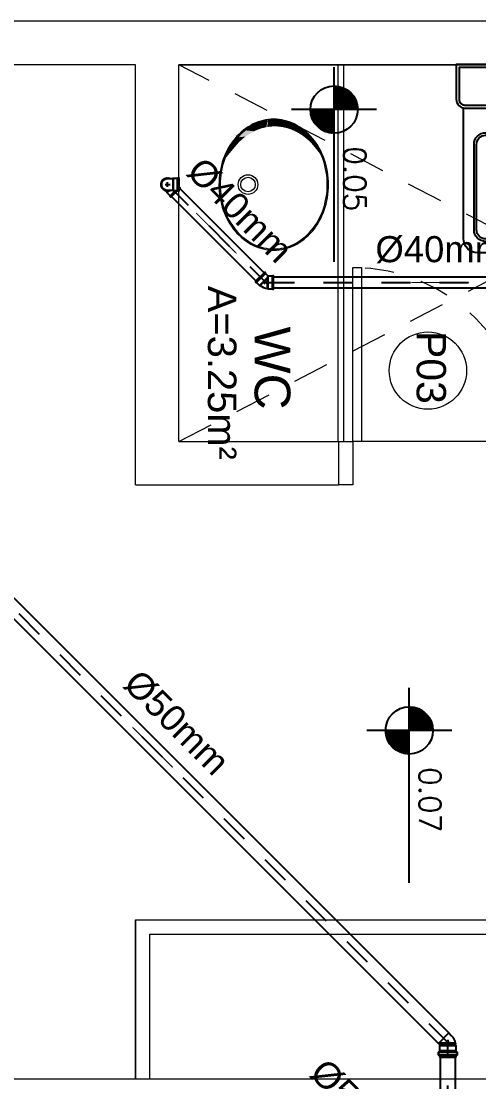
# Model space of a CAD drawing. Header units: millimetres. Extents: x 1345 to 2117, y 1214 to 1365.
# Drawn here: x 1636.42 to 1637.998, y 1255.7 to 1259.359 of the extents above; entities that cross this region are included whole.
import ezdxf
from ezdxf.enums import TextEntityAlignment as Align

# ---------------------------------------------------------------- set-up
doc = ezdxf.new("R2010")
doc.units = ezdxf.units.MM
doc.header["$LTSCALE"] = 0.5
for name, pattern in [('HIDDEN', [0.375, 0.25, -0.125]), ('HIDDEN2', [0.1875, 0.125, -0.0625]), ('LINHA_SIMETRIA', [0.25, 0.15, -0.1]), ('TUBO_ESGOTO', [200, 100, 100])]:
    doc.linetypes.add(name, pattern=pattern)
for name, color, linetype in [('08', 8, 'Continuous'), ('50_EGSN_Indicar_Fluxo', 1, 'Continuous'), ('50_EGSN_Indicar_texto', 2, 'Continuous'), ('AUXILIAR_VIPTEC', 1, 'Continuous'), ('Cnx_Esgoto_Det', 3, 'Continuous'), ('COTAS', 7, 'Continuous'), ('LINHA_SIMETRIA', 1, 'LINHA_SIMETRIA'), ('MOBIL-I', 251, 'Continuous'), ('PISO', 8, 'Continuous'), ('PORTAS', 3, 'Continuous'), ('proj', 8, 'HIDDEN'), ('PROJEÇÃO', 8, 'HIDDEN2'), ('TEXTO2', 3, 'Continuous'), ('Tubo_Esgoto_Det', 6, 'TUBO_ESGOTO'), ('TXT_0', 7, 'Continuous')]:
    doc.layers.add(name, color=color, linetype=linetype)
doc.styles.add('ADITIVOCAD', font='ROMANS.shx')
doc.styles.add('Indicar', font='arial.ttf')
doc.styles.add('SANSSERIF', font='sas_____.pfb', dxfattribs={"height": 1})
doc.styles.get("Standard").update_dxf_attribs({"font": 'arial.ttf'})

# ---------------------------------------------------------------- blocks, each defined once
blk = doc.blocks.new('Adc_nivelpl')
h = blk.add_hatch()
h.set_pattern_fill('_U', color=256, scale=0.005, angle=45, style=0, double=1)
h.set_pattern_definition([(45, (-5.8772514, -3.5161936), (-0.003535534, 0.003535534), []), (135, (-5.8772514, -3.5161936), (-0.003535534, -0.003535534), [])])
h.paths.add_polyline_path([(0.1954, -0.0865, 0.414214), (0.0865, -0.1954), (0.1954, -0.1954)])
h.paths.add_polyline_path([(0.1954, -0.1954), (0.1954, -0.3043, 0.414214), (0.3043, -0.1954)])
for p, q in [((0.1954, 0), (0.1954, -0.3908)), ((0.8958, -0.1954), (0, -0.1954))]:
    blk.add_line(p, q)
blk.add_circle((0.1954, -0.1954), 0.1089)
at = {"flags": 8}
blk.add_attdef('NIVEL', (0.3642, -0.1501), '', height=0.1, dxfattribs=at)
blk = doc.blocks.new('ADC_VASO_02')
blk.add_lwpolyline([(-0.175, 0.15), (-0.175, 0.6, -0.414214), (-0.125, 0.65), (0.125, 0.65, -0.414214), (0.175, 0.6), (0.175, 0.1496)], format="xyb")
for points in [[(0.1388, 0.2754, -0.414214), (0.0988, 0.2354), (-0.0948, 0.2354, -0.414214), (-0.1348, 0.2754), (-0.1348, 0.5704, -0.414214), (-0.0948, 0.6104), (0.0988, 0.6104, -0.414214), (0.1388, 0.5704)], [(0.1303, 0.2754, -0.414214), (0.0988, 0.2439), (-0.0948, 0.2439, -0.414214), (-0.1263, 0.2754), (-0.1263, 0.5704, -0.414214), (-0.0948, 0.6019), (0.0988, 0.6019, -0.414214), (0.1303, 0.5704)], [(-0.17, 0.15, 0.414214), (-0.2, 0.12), (-0.2, 0), (0.2, 0), (0.2, 0.12, 0.414214), (0.17, 0.15)], [(-0.17, 0.14, 0.414214), (-0.19, 0.12), (-0.19, 0.01), (0.19, 0.01), (0.19, 0.12, 0.414214), (0.17, 0.14)]]:
    blk.add_lwpolyline(points, format="xyb", close=True)
blk.add_lwpolyline([(0.0363, 0.2439), (0.0363, 0.3375), (-0.0344, 0.3375), (-0.0344, 0.2439)])
blk.add_arc((0.0009, 0.3215), 0.0388, 24.3951, 155.6049)
blk = doc.blocks.new("EGSN'110055- 01")
at = {"linetype": 'ByBlock'}
blk.add_lwpolyline([(0.9, 2.53), (1.08, 2.72), (2.76, 2.72), (2.78, 2.74), (3.28, 2.74, 0.380637), (3.35, 2.8), (3.39, 3.19, -0.380637), (3.46, 3.25), (4.3, 3.25, -0.309439), (4.37, 3.21), (4.53, 2.78, 0.309439), (4.6, 2.74), (5.06, 2.74), (5.06, -2.74), (4.6, -2.74, 0.309439), (4.53, -2.78), (4.37, -3.21, -0.309439), (4.3, -3.25), (3.46, -3.25, -0.380637), (3.39, -3.19), (3.35, -2.8, 0.380637), (3.28, -2.74), (2.78, -2.74), (2.76, -2.72), (1.09, -2.72), (1.05, -2.68, 0.414214), (0.91, -2.68), (0.34, -3.25), (-3.25, 0.34), (-2.37, 1.22, -0.162652), (0.33, 2.53)], format="xyb", dxfattribs=at)
blk.add_lwpolyline([(0.33, 2.53), (0.34, 2.69), (0.63, 2.69), (0.65, 2.53), (0.91, 2.53)], dxfattribs=at)
at = {"layer": 'AUXILIAR_VIPTEC', "color": 0, "linetype": 'ByBlock'}
for p, q in [((0.33, 2.53), (0.33, -3.24)), ((0.34, 2.69), (0.34, -3.25)), ((0.63, 2.69), (0.63, -2.95)), ((0.65, 2.53), (0.65, -2.94)), ((0.9, -2.69), (0.9, 2.53)), ((1.08, -2.71), (1.08, 2.72)), ((2.76, -2.72), (2.76, 2.72)), ((2.78, -2.74), (2.78, 2.74)), ((3.34, 2.77), (3.34, -2.77)), ((3.4, 3.21), (3.4, -3.21)), ((4.35, 3.23), (4.35, -3.23)), ((4.55, 2.75), (4.55, -2.75))]:
    blk.add_line(p, q, dxfattribs=at)
at = {"layer": 'LINHA_SIMETRIA', "ltscale": 0.05}
for p, q in [((-0.82, 0), (0.82, 0)), ((0, -0.82), (0, 0.82))]:
    blk.add_line(p, q, dxfattribs=at)
blk = doc.blocks.new('*U198', base_point=(1535.052, 1041.2128))
blk.add_wipeout([(1535.0401, 1041.2322), (1535.0364, 1041.2294), (1535.0333, 1041.2259), (1535.0311, 1041.2219), (1535.0296, 1041.2174), (1535.0292, 1041.2128), (1535.0296, 1041.2082), (1535.031, 1041.2037), (1535.0333, 1041.1997), (1535.0364, 1041.1961), (1535.0401, 1041.1933), (1535.0443, 1041.1913), (1535.0488, 1041.1902), (1535.0534, 1041.19), (1535.058, 1041.1908), (1535.0624, 1041.1925), (1535.0663, 1041.195), (1535.0696, 1041.1983), (1535.0722, 1041.2022), (1535.0735, 1041.2052), (1535.0738, 1041.2055), (1535.0741, 1041.2058), (1535.0744, 1041.2061), (1535.0747, 1041.2064), (1535.075, 1041.2066), (1535.0753, 1041.2069), (1535.0755, 1041.2072), (1535.0758, 1041.2075), (1535.0761, 1041.2078), (1535.0764, 1041.2081), (1535.0767, 1041.2084), (1535.077, 1041.2087), (1535.0773, 1041.2089), (1535.0775, 1041.2092), (1535.0778, 1041.2095), (1535.0781, 1041.2098), (1535.0784, 1041.2101), (1535.0787, 1041.2104), (1535.079, 1041.2107), (1535.0791, 1041.2108), (1535.0792, 1041.2108), (1535.0793, 1041.2108), (1535.0794, 1041.2108), (1535.0795, 1041.2108), (1535.0796, 1041.2108), (1535.0797, 1041.2108), (1535.0798, 1041.2108), (1535.0798, 1041.2108), (1535.0799, 1041.2108), (1535.08, 1041.2108), (1535.0801, 1041.2108), (1535.0802, 1041.2108), (1535.0803, 1041.2108), (1535.0804, 1041.2108), (1535.0805, 1041.2108), (1535.0805, 1041.2108), (1535.0806, 1041.2108), (1535.0807, 1041.2108), (1535.0808, 1041.2108), (1535.0813, 1041.2113), (1535.0818, 1041.2118), (1535.0824, 1041.2124), (1535.0829, 1041.2129), (1535.0835, 1041.2134), (1535.084, 1041.214), (1535.0845, 1041.2145), (1535.0851, 1041.215), (1535.0856, 1041.2156), (1535.0862, 1041.2161), (1535.0867, 1041.2167), (1535.0872, 1041.2172), (1535.0878, 1041.2177), (1535.0883, 1041.2183), (1535.0888, 1041.2188), (1535.0894, 1041.2194), (1535.0899, 1041.2199), (1535.0905, 1041.2204), (1535.091, 1041.221), (1535.0914, 1041.2214), (1535.0915, 1041.2214), (1535.0916, 1041.2214), (1535.0916, 1041.2214), (1535.0917, 1041.2214), (1535.0918, 1041.2214), (1535.0919, 1041.2214), (1535.0919, 1041.2214), (1535.092, 1041.2214), (1535.0921, 1041.2214), (1535.0921, 1041.2214), (1535.0922, 1041.2214), (1535.0923, 1041.2214), (1535.0924, 1041.2214), (1535.0924, 1041.2214), (1535.0925, 1041.2214), (1535.0926, 1041.2214), (1535.0927, 1041.2214), (1535.0927, 1041.2214), (1535.0928, 1041.2214), (1535.0929, 1041.2215), (1535.093, 1041.2216), (1535.0932, 1041.2217), (1535.0933, 1041.2219), (1535.0935, 1041.222), (1535.0936, 1041.2222), (1535.0938, 1041.2223), (1535.0939, 1041.2225), (1535.0941, 1041.2226), (1535.0942, 1041.2228), (1535.0943, 1041.2229), (1535.0945, 1041.223), (1535.0946, 1041.2232), (1535.0948, 1041.2233), (1535.0949, 1041.2235), (1535.0951, 1041.2236), (1535.0952, 1041.2238), (1535.0953, 1041.2239), (1535.0955, 1041.224), (1535.0956, 1041.2242), (1535.095, 1041.2249), (1535.0941, 1041.2257), (1535.0933, 1041.2265), (1535.0925, 1041.2274), (1535.0917, 1041.2282), (1535.0909, 1041.229), (1535.0901, 1041.2298), (1535.0892, 1041.2306), (1535.0884, 1041.2315), (1535.0876, 1041.2323), (1535.0868, 1041.2331), (1535.086, 1041.2339), (1535.0851, 1041.2347), (1535.0843, 1041.2355), (1535.0835, 1041.2364), (1535.0827, 1041.2372), (1535.0819, 1041.238), (1535.081, 1041.2388), (1535.0802, 1041.2396), (1535.0794, 1041.2405), (1535.0786, 1041.2413), (1535.0778, 1041.2421), (1535.077, 1041.2429), (1535.0761, 1041.2437), (1535.0753, 1041.2446), (1535.0745, 1041.2454), (1535.0737, 1041.2462), (1535.0729, 1041.247), (1535.072, 1041.2478), (1535.0712, 1041.2486), (1535.0704, 1041.2495), (1535.0696, 1041.2503), (1535.0688, 1041.2511), (1535.0679, 1041.2519), (1535.0671, 1041.2527), (1535.0663, 1041.2536), (1535.0655, 1041.2544), (1535.0647, 1041.2552), (1535.0639, 1041.256), (1535.0633, 1041.2564), (1535.0632, 1041.2562), (1535.0631, 1041.2561), (1535.0629, 1041.256), (1535.0628, 1041.2558), (1535.0626, 1041.2557), (1535.0625, 1041.2555), (1535.0623, 1041.2554), (1535.0622, 1041.2552), (1535.0621, 1041.2551), (1535.0619, 1041.255), (1535.0618, 1041.2548), (1535.0616, 1041.2547), (1535.0615, 1041.2545), (1535.0613, 1041.2544), (1535.0612, 1041.2542), (1535.061, 1041.2541), (1535.0609, 1041.2539), (1535.0608, 1041.2538), (1535.0606, 1041.2537), (1535.0606, 1041.2536), (1535.0606, 1041.2535), (1535.0606, 1041.2534), (1535.0606, 1041.2534), (1535.0606, 1041.2533), (1535.0606, 1041.2532), (1535.0606, 1041.2531), (1535.0606, 1041.2531), (1535.0606, 1041.253), (1535.0606, 1041.2529), (1535.0606, 1041.2529), (1535.0606, 1041.2528), (1535.0606, 1041.2527), (1535.0606, 1041.2526), (1535.0606, 1041.2526), (1535.0606, 1041.2525), (1535.0606, 1041.2524), (1535.0606, 1041.2524), (1535.0606, 1041.2523), (1535.0605, 1041.2522), (1535.06, 1041.2516), (1535.0595, 1041.2511), (1535.0589, 1041.2506), (1535.0584, 1041.25), (1535.0578, 1041.2495), (1535.0573, 1041.2489), (1535.0568, 1041.2484), (1535.0562, 1041.2479), (1535.0557, 1041.2473), (1535.0552, 1041.2468), (1535.0546, 1041.2462), (1535.0541, 1041.2457), (1535.0535, 1041.2452), (1535.053, 1041.2446), (1535.0525, 1041.2441), (1535.0519, 1041.2436), (1535.0514, 1041.243), (1535.0508, 1041.2425), (1535.0503, 1041.2419), (1535.05, 1041.2416), (1535.05, 1041.2415), (1535.05, 1041.2414), (1535.05, 1041.2413), (1535.05, 1041.2412), (1535.05, 1041.2411), (1535.05, 1041.241), (1535.05, 1041.241), (1535.05, 1041.2409), (1535.05, 1041.2408), (1535.05, 1041.2407), (1535.05, 1041.2406), (1535.05, 1041.2405), (1535.05, 1041.2404), (1535.05, 1041.2404), (1535.05, 1041.2403), (1535.05, 1041.2402), (1535.05, 1041.2401), (1535.05, 1041.24), (1535.05, 1041.2399), (1535.0498, 1041.2397), (1535.0495, 1041.2394), (1535.0492, 1041.2391), (1535.0489, 1041.2388), (1535.0486, 1041.2385), (1535.0483, 1041.2383), (1535.0481, 1041.238), (1535.0478, 1041.2377), (1535.0475, 1041.2374), (1535.0472, 1041.2371), (1535.0469, 1041.2368), (1535.0466, 1041.2365), (1535.0463, 1041.2362), (1535.0461, 1041.236), (1535.0458, 1041.2357), (1535.0455, 1041.2354), (1535.0452, 1041.2351), (1535.0449, 1041.2348), (1535.0446, 1041.2345), (1535.0443, 1041.2342)])
at = {"linetype": 'ByBlock'}
for p, q in [((1535.0937, 1041.2262), (1535.0795, 1041.2403)), ((1535.0957, 1041.2242), (1535.0795, 1041.2403)), ((1535.0795, 1041.2403), (1535.0957, 1041.2242)), ((1535.0937, 1041.2262), (1535.0795, 1041.2403))]:
    blk.add_line(p, q, dxfattribs=at)
blk.add_lwpolyline([(1535.0606, 1041.2522), (1535.0606, 1041.2536), (1535.0634, 1041.2565), (1535.0957, 1041.2242), (1535.0928, 1041.2214), (1535.0914, 1041.2214), (1535.0808, 1041.2108), (1535.0791, 1041.2108), (1535.0734, 1041.2051, -1.583467), (1535.0443, 1041.2342), (1535.05, 1041.2399), (1535.05, 1041.2416), (1535.0606, 1041.2522)], format="xyb", close=True, dxfattribs=at)
blk.add_lwpolyline([(1535.0795, 1041.2403), (1535.0634, 1041.2565), (1535.0795, 1041.2403), (1535.0654, 1041.2545)], close=True, dxfattribs=at)
blk.add_arc((1535.052, 1041.2128), 0.0228, 340.4531, 109.5469, dxfattribs=at)
at = {"layer": 'AUXILIAR_VIPTEC', "color": 0, "linetype": 'ByBlock'}
for p, q in [((1535.0767, 1041.2375), (1535.0606, 1041.2536)), ((1535.0767, 1041.2375), (1535.0606, 1041.2536)), ((1535.0928, 1041.2214), (1535.0606, 1041.2536)), ((1535.076, 1041.2368), (1535.0606, 1041.2522)), ((1535.0914, 1041.2214), (1535.0606, 1041.2522))]:
    blk.add_line(p, q, dxfattribs=at)
blk.add_lwpolyline([(1535.0661, 1041.1986, -1), (1535.052, 1041.2128, 1), (1535.0378, 1041.2269)], format="xyb", dxfattribs=at)
for points in [[(1535.05, 1041.2416), (1535.0565, 1041.2351)], [(1535.05, 1041.2399), (1535.0544, 1041.2354)], [(1535.0743, 1041.2173), (1535.0808, 1041.2108)], [(1535.0746, 1041.2152), (1535.0791, 1041.2108)]]:
    blk.add_lwpolyline(points, dxfattribs=at)
for radius in [0.0218, 0.02]:
    blk.add_circle((1535.052, 1041.2128), radius, dxfattribs=at)
at = {"layer": 'LINHA_SIMETRIA', "ltscale": 0.05}
for p, q in [((1535.0578, 1041.207), (1535.0462, 1041.2186)), ((1535.0462, 1041.207), (1535.0578, 1041.2186))]:
    blk.add_line(p, q, dxfattribs=at)
blk = doc.blocks.new('*U199', base_point=(1535.052, 1041.2128))
blk.add_wipeout([(1535.0299, 1041.2185), (1535.0292, 1041.2143), (1535.0293, 1041.21), (1535.0303, 1041.2058), (1535.032, 1041.2018), (1535.0344, 1041.1983), (1535.0374, 1041.1952), (1535.041, 1041.1928), (1535.0449, 1041.1911), (1535.0491, 1041.1901), (1535.0534, 1041.19), (1535.0576, 1041.1907), (1535.0617, 1041.1921), (1535.0654, 1041.1943), (1535.0686, 1041.1972), (1535.0712, 1041.2006), (1535.0732, 1041.2044), (1535.0744, 1041.2086), (1535.0748, 1041.2128), (1535.0743, 1041.2171), (1535.0731, 1041.2212), (1535.0725, 1041.2228), (1535.0725, 1041.2232), (1535.0725, 1041.2236), (1535.0725, 1041.2239), (1535.0725, 1041.2243), (1535.0725, 1041.2247), (1535.0725, 1041.2251), (1535.0725, 1041.2254), (1535.0725, 1041.2258), (1535.0725, 1041.2262), (1535.0725, 1041.2265), (1535.0725, 1041.2269), (1535.0725, 1041.2273), (1535.0725, 1041.2277), (1535.0725, 1041.228), (1535.0725, 1041.2284), (1535.0725, 1041.2288), (1535.0725, 1041.2292), (1535.0725, 1041.2295), (1535.0725, 1041.2299), (1535.0725, 1041.2303), (1535.0726, 1041.2306), (1535.0726, 1041.2306), (1535.0727, 1041.2307), (1535.0727, 1041.2307), (1535.0728, 1041.2308), (1535.0728, 1041.2308), (1535.0729, 1041.2309), (1535.073, 1041.231), (1535.073, 1041.231), (1535.0731, 1041.2311), (1535.0731, 1041.2311), (1535.0732, 1041.2312), (1535.0732, 1041.2312), (1535.0733, 1041.2313), (1535.0734, 1041.2314), (1535.0734, 1041.2314), (1535.0735, 1041.2315), (1535.0735, 1041.2315), (1535.0736, 1041.2316), (1535.0736, 1041.2316), (1535.0737, 1041.2317), (1535.0738, 1041.2318), (1535.0738, 1041.2325), (1535.0738, 1041.2332), (1535.0738, 1041.2339), (1535.0738, 1041.2346), (1535.0738, 1041.2353), (1535.0738, 1041.236), (1535.0738, 1041.2367), (1535.0738, 1041.2374), (1535.0738, 1041.2381), (1535.0738, 1041.2388), (1535.0738, 1041.2395), (1535.0738, 1041.2402), (1535.0738, 1041.2409), (1535.0738, 1041.2416), (1535.0738, 1041.2423), (1535.0738, 1041.243), (1535.0738, 1041.2437), (1535.0738, 1041.2444), (1535.0738, 1041.2451), (1535.0738, 1041.2458), (1535.0738, 1041.2465), (1535.0738, 1041.2468), (1535.0738, 1041.2468), (1535.0739, 1041.2469), (1535.0739, 1041.2469), (1535.074, 1041.247), (1535.074, 1041.247), (1535.0741, 1041.2471), (1535.0741, 1041.2471), (1535.0742, 1041.2472), (1535.0742, 1041.2472), (1535.0743, 1041.2473), (1535.0743, 1041.2473), (1535.0744, 1041.2473), (1535.0744, 1041.2474), (1535.0744, 1041.2474), (1535.0745, 1041.2475), (1535.0745, 1041.2475), (1535.0746, 1041.2476), (1535.0746, 1041.2476), (1535.0747, 1041.2477), (1535.0747, 1041.2477), (1535.0748, 1041.2478), (1535.0748, 1041.248), (1535.0748, 1041.2482), (1535.0748, 1041.2484), (1535.0748, 1041.2486), (1535.0748, 1041.2488), (1535.0748, 1041.2489), (1535.0748, 1041.2491), (1535.0748, 1041.2493), (1535.0748, 1041.2495), (1535.0748, 1041.2497), (1535.0748, 1041.2499), (1535.0748, 1041.2501), (1535.0748, 1041.2503), (1535.0748, 1041.2504), (1535.0748, 1041.2506), (1535.0748, 1041.2508), (1535.0748, 1041.251), (1535.0748, 1041.2512), (1535.0748, 1041.2514), (1535.0748, 1041.2516), (1535.0748, 1041.2518), (1535.0726, 1041.2518), (1535.0705, 1041.2518), (1535.0683, 1041.2518), (1535.0662, 1041.2518), (1535.0641, 1041.2518), (1535.0619, 1041.2518), (1535.0598, 1041.2518), (1535.0577, 1041.2518), (1535.0555, 1041.2518), (1535.0534, 1041.2518), (1535.0512, 1041.2518), (1535.0491, 1041.2518), (1535.047, 1041.2518), (1535.0448, 1041.2518), (1535.0427, 1041.2518), (1535.0406, 1041.2518), (1535.0384, 1041.2518), (1535.0363, 1041.2518), (1535.0341, 1041.2518), (1535.032, 1041.2518), (1535.0299, 1041.2518), (1535.0292, 1041.2516), (1535.0292, 1041.2514), (1535.0292, 1041.2513), (1535.0292, 1041.2511), (1535.0292, 1041.2509), (1535.0292, 1041.2507), (1535.0292, 1041.2505), (1535.0292, 1041.2503), (1535.0292, 1041.2501), (1535.0292, 1041.2499), (1535.0292, 1041.2498), (1535.0292, 1041.2496), (1535.0292, 1041.2494), (1535.0292, 1041.2492), (1535.0292, 1041.249), (1535.0292, 1041.2488), (1535.0292, 1041.2486), (1535.0292, 1041.2484), (1535.0292, 1041.2483), (1535.0292, 1041.2481), (1535.0292, 1041.2479), (1535.0292, 1041.2477), (1535.0292, 1041.2477), (1535.0293, 1041.2476), (1535.0293, 1041.2476), (1535.0294, 1041.2476), (1535.0294, 1041.2475), (1535.0295, 1041.2475), (1535.0295, 1041.2474), (1535.0295, 1041.2474), (1535.0296, 1041.2473), (1535.0296, 1041.2473), (1535.0297, 1041.2472), (1535.0297, 1041.2472), (1535.0298, 1041.2471), (1535.0298, 1041.2471), (1535.0299, 1041.247), (1535.0299, 1041.247), (1535.03, 1041.2469), (1535.03, 1041.2469), (1535.0301, 1041.2468), (1535.0301, 1041.2468), (1535.0302, 1041.2468), (1535.0302, 1041.2461), (1535.0302, 1041.2453), (1535.0302, 1041.2446), (1535.0302, 1041.2439), (1535.0302, 1041.2432), (1535.0302, 1041.2425), (1535.0302, 1041.2418), (1535.0302, 1041.2411), (1535.0302, 1041.2404), (1535.0302, 1041.2397), (1535.0302, 1041.239), (1535.0302, 1041.2383), (1535.0302, 1041.2376), (1535.0302, 1041.2369), (1535.0302, 1041.2362), (1535.0302, 1041.2355), (1535.0302, 1041.2348), (1535.0302, 1041.2341), (1535.0302, 1041.2334), (1535.0302, 1041.2327), (1535.0302, 1041.232), (1535.0302, 1041.2317), (1535.0303, 1041.2317), (1535.0303, 1041.2316), (1535.0304, 1041.2315), (1535.0304, 1041.2315), (1535.0305, 1041.2314), (1535.0305, 1041.2314), (1535.0306, 1041.2313), (1535.0307, 1041.2313), (1535.0307, 1041.2312), (1535.0308, 1041.2311), (1535.0308, 1041.2311), (1535.0309, 1041.231), (1535.0309, 1041.231), (1535.031, 1041.2309), (1535.031, 1041.2309), (1535.0311, 1041.2308), (1535.0312, 1041.2308), (1535.0312, 1041.2307), (1535.0313, 1041.2306), (1535.0313, 1041.2306), (1535.0314, 1041.2304), (1535.0314, 1041.23), (1535.0314, 1041.2297), (1535.0314, 1041.2293), (1535.0314, 1041.2289), (1535.0314, 1041.2285), (1535.0314, 1041.2282), (1535.0314, 1041.2278), (1535.0314, 1041.2274), (1535.0314, 1041.227), (1535.0314, 1041.2267), (1535.0314, 1041.2263), (1535.0314, 1041.2259), (1535.0314, 1041.2255), (1535.0314, 1041.2252), (1535.0314, 1041.2248), (1535.0314, 1041.2244), (1535.0314, 1041.2241), (1535.0314, 1041.2237), (1535.0314, 1041.2233), (1535.0314, 1041.2229), (1535.0314, 1041.2226)])
at = {"linetype": 'ByBlock'}
blk.add_lwpolyline([(1535.0725, 1041.2226, -1.583467), (1535.0314, 1041.2226), (1535.0314, 1041.2305), (1535.0302, 1041.2318), (1535.0302, 1041.2468), (1535.0292, 1041.2478), (1535.0292, 1041.2518), (1535.0748, 1041.2518), (1535.0748, 1041.2478), (1535.0738, 1041.2468), (1535.0738, 1041.2318), (1535.0725, 1041.2305)], format="xyb", close=True, dxfattribs=at)
blk.add_lwpolyline([(1535.0725, 1041.2226), (1535.0725, 1041.2157, -1.154577), (1535.0314, 1041.2157), (1535.0314, 1041.2226)], format="xyb", dxfattribs=at)
at = {"layer": 'AUXILIAR_VIPTEC', "color": 0, "linetype": 'ByBlock'}
for p, q in [((1535.0292, 1041.2478), (1535.0748, 1041.2478)), ((1535.0738, 1041.2468), (1535.0302, 1041.2468)), ((1535.0302, 1041.2318), (1535.0738, 1041.2318)), ((1535.0314, 1041.2305), (1535.0725, 1041.2305))]:
    blk.add_line(p, q, dxfattribs=at)
blk.add_arc((1535.052, 1041.2128), 0.0218, 160.7966, 19.2034, dxfattribs=at)
at = {"layer": 'LINHA_SIMETRIA', "ltscale": 0.05}
for p, q in [((1535.0602, 1041.2128), (1535.0437, 1041.2128)), ((1535.052, 1041.2045), (1535.052, 1041.221))]:
    blk.add_line(p, q, dxfattribs=at)
blk = doc.blocks.new("EGSN'110055- 00")
at = {"linetype": 'ByBlock'}
blk.add_lwpolyline([(0.63, 2.06, 0.118953), (-1.9, 1.01), (-2.07, 1.01), (-3.13, -0.05), (-3.27, -0.05), (-3.56, -0.33), (-0.33, -3.56), (-0.05, -3.27), (-0.05, -3.13), (0.9, -2.18), (2.25, -2.18), (2.35, -2.28), (2.75, -2.28), (2.75, 2.28), (2.35, 2.28), (2.25, 2.18), (0.75, 2.18), (0.63, 2.06)], format="xyb", dxfattribs=at)
at = {"layer": 'AUXILIAR_VIPTEC', "color": 0, "linetype": 'ByBlock'}
for p, q in [((0.63, -1.52), (0.63, 2.06)), ((2.25, 2.18), (2.25, -2.18)), ((2.35, 2.28), (2.35, -2.28)), ((-0.05, -3.27), (-3.27, -0.05)), ((-0.05, -3.13), (-3.13, -0.05))]:
    blk.add_line(p, q, dxfattribs=at)
for points in [[(0.75, 2.18), (0.75, -1.81), (-2.07, 1.01)], [(-1.9, 1.01), (0.63, -1.52), (0.9, -2.18)]]:
    blk.add_lwpolyline(points, dxfattribs=at)
at = {"layer": 'LINHA_SIMETRIA', "ltscale": 0.05}
for p, q in [((-0.82, 0), (0.82, 0)), ((0, -0.82), (0, 0.82))]:
    blk.add_line(p, q, dxfattribs=at)

msp = doc.modelspace()

# ---------------------------------------------------------------- linework, layer by layer
at = {"layer": '08', "lineweight": 15}
for p, q in [((1638.6642, 1259.3594), (1635.9391, 1259.3594)), ((1636.8142, 1259.2094), (1635.9391, 1259.2094)), ((1636.8142, 1257.7594), (1636.8142, 1259.2094)), ((1636.9642, 1259.2094), (1638.6642, 1259.2094)), ((1636.9642, 1257.9094), (1636.9642, 1259.2094)), ((1638.6642, 1259.2094), (1636.9642, 1259.2094)), ((1636.9642, 1257.9094), (1637.5142, 1257.9094)), ((1637.5142, 1257.9094), (1637.5142, 1257.7594)), ((1636.8142, 1257.7594), (1637.5142, 1257.7594)), ((1639.4642, 1255.7094), (1633.2142, 1255.7094))]:
    msp.add_line(p, q, dxfattribs=at)
at = {"layer": '50_EGSN_Indicar_Fluxo'}
for points in [[(1637.0235, 1258.6977, 0.004, 0.004, 0), (1637.0942, 1258.6269, 0.05, 0, 0), (1637.1649, 1258.5562, 0, 0, 0)], [(1637.7653, 1258.4579, 0.004, 0.004, 0), (1637.8653, 1258.4579, 0.05, 0, 0), (1637.9653, 1258.4579, 0, 0, 0)], [(1636.9429, 1256.7846, 0.004, 0.004, 0), (1636.8722, 1256.8553, 0.05, 0, 0), (1636.8015, 1256.926, 0, 0, 0)]]:
    msp.add_lwpolyline(points, format="xyseb", dxfattribs=at)
at = {"layer": 'COTAS', "color": 7, "lineweight": 15}
msp.add_line((1638.1642, 1257.9094), (1637.5642, 1257.9094), dxfattribs=at)
at = {"layer": 'LINHA_SIMETRIA'}
for p, q in [((1636.9252, 1258.7959), (1637.2632, 1258.4579)), ((1637.2632, 1258.4579), (1638.8833, 1258.4579)), ((1635.7046, 1258.0229), (1637.8913, 1255.8362)), ((1637.8913, 1255.3878), (1637.8913, 1255.8362))]:
    msp.add_line(p, q, dxfattribs=at)
at = {"layer": 'MOBIL-I', "lineweight": 15}
for p, q in [((1637.5116, 1259.2094), (1637.5116, 1257.9094)), ((1637.5316, 1259.2094), (1637.5316, 1257.9094)), ((1636.8142, 1256.2594), (1636.8142, 1255.7094)), ((1636.8142, 1255.7094), (1636.8142, 1256.2594)), ((1636.8142, 1256.2594), (1638.9142, 1256.2594)), ((1636.8642, 1255.7094), (1636.8642, 1256.2094)), ((1636.8642, 1256.2094), (1638.9642, 1256.2094))]:
    msp.add_line(p, q, dxfattribs=at)
for points in [[(1637.1022, 1258.7953, 0.083485), (1637.1171, 1258.7071, 0.090959), (1637.1575, 1258.6355, 0.104004), (1637.2206, 1258.5858, 0.115577), (1637.2911, 1258.5693, 0.115577), (1637.3616, 1258.5858, 0.104004), (1637.4246, 1258.6355, 0.090959), (1637.4651, 1258.7071, 0.083485), (1637.4799, 1258.7953, 0.083485), (1637.4651, 1258.8835, 0.090959), (1637.4246, 1258.9551, 0.104004), (1637.3616, 1259.0048, 0.115577), (1637.2911, 1259.0213, 0.115577), (1637.2206, 1259.0048, 0.104004), (1637.1575, 1258.9551, 0.090959), (1637.1171, 1258.8835, 0.083485)], [(1637.1064, 1258.7953, 0.083485), (1637.121, 1258.7084, 0.090959), (1637.1608, 1258.6382, 0.104004), (1637.2224, 1258.5895, 0.115577), (1637.2911, 1258.5735, 0.115577), (1637.3597, 1258.5895, 0.104004), (1637.4214, 1258.6382, 0.090959), (1637.4611, 1258.7084, 0.083485), (1637.4757, 1258.7953, 0.083485), (1637.4611, 1258.8822, 0.090959), (1637.4214, 1258.9524, 0.104004), (1637.3597, 1259.0011, 0.115577), (1637.2911, 1259.0171, 0.115577), (1637.2224, 1259.0011, 0.104004), (1637.1608, 1258.9524, 0.090959), (1637.121, 1258.8822, 0.083485)]]:
    msp.add_lwpolyline(points, format="xyb", close=True, dxfattribs=at)
for radius in [0.0339, 0.025]:
    msp.add_circle((1637.2023, 1258.7959), radius, dxfattribs=at)
for points in [[(1637.2791, 1259.0209), (1637.2792, 1258.9957), (1637.2926, 1259.0213), (1637.2875, 1258.9963)], [(1637.2926, 1259.0213), (1637.2875, 1258.9963), (1637.3057, 1259.0207), (1637.296, 1258.9964)], [(1637.1872, 1258.9838), (1637.2229, 1258.9794), (1637.2031, 1258.995), (1637.2252, 1258.9806)], [(1637.2031, 1258.995), (1637.2252, 1258.9806), (1637.218, 1259.0035), (1637.2363, 1258.9854)], [(1637.218, 1259.0035), (1637.2363, 1258.9854), (1637.2377, 1259.0121), (1637.2438, 1258.9882)], [(1637.2377, 1259.0121), (1637.2438, 1258.9882), (1637.2533, 1259.0168), (1637.2514, 1258.9905)], [(1637.2533, 1259.0168), (1637.2514, 1258.9905), (1637.2698, 1259.0199), (1637.266, 1258.9939)], [(1637.2715, 1259.0201), (1637.2683, 1258.9943), (1637.2791, 1259.0209), (1637.2792, 1258.9957)], [(1637.3057, 1259.0207), (1637.296, 1258.9964), (1637.3161, 1259.0193), (1637.3052, 1258.9961)], [(1637.3161, 1259.0193), (1637.3052, 1258.9961), (1637.3337, 1259.0155), (1637.3222, 1258.994)], [(1637.3337, 1259.0155), (1637.3222, 1258.994), (1637.3462, 1259.0115), (1637.3368, 1258.9907)], [(1637.3462, 1259.0115), (1637.3368, 1258.9907), (1637.3616, 1259.0048), (1637.3504, 1258.9862)], [(1637.3616, 1259.0048), (1637.3504, 1258.9862), (1637.3766, 1258.9965), (1637.3644, 1258.9802)], [(1637.3766, 1258.9965), (1637.3644, 1258.9802), (1637.395, 1258.9838), (1637.3858, 1258.9679)], [(1637.1447, 1258.9383), (1637.1743, 1258.9448), (1637.149, 1258.9443), (1637.1836, 1258.9533)], [(1637.149, 1258.9443), (1637.1836, 1258.9533), (1637.1601, 1258.9581), (1637.1935, 1258.9612)], [(1637.1601, 1258.9581), (1637.1935, 1258.9612), (1637.1725, 1258.9711), (1637.2064, 1258.9701)], [(1637.1725, 1258.9711), (1637.2064, 1258.9701), (1637.1872, 1258.9838), (1637.2229, 1258.9794)], [(1637.395, 1258.9838), (1637.3858, 1258.9679), (1637.4103, 1258.9705), (1637.3953, 1258.9612)], [(1637.4103, 1258.9705), (1637.3953, 1258.9612), (1637.422, 1258.9582), (1637.4087, 1258.9501)], [(1637.422, 1258.9582), (1637.4087, 1258.9501), (1637.434, 1258.9431), (1637.4222, 1258.9367)], [(1637.1155, 1258.8758), (1637.1429, 1258.9087), (1637.1262, 1258.9059), (1637.1503, 1258.9176)], [(1637.1262, 1258.9059), (1637.1503, 1258.9176), (1637.1314, 1258.9163), (1637.1595, 1258.9286)], [(1637.1314, 1258.9163), (1637.1595, 1258.9286), (1637.1376, 1258.9272), (1637.1684, 1258.9388)], [(1637.1376, 1258.9272), (1637.1684, 1258.9388), (1637.1447, 1258.9383), (1637.1743, 1258.9448)], [(1637.434, 1258.9431), (1637.4222, 1258.9367), (1637.4466, 1258.9238), (1637.4347, 1258.9217)], [(1637.4466, 1258.9238), (1637.4347, 1258.9217), (1637.4526, 1258.9128), (1637.4428, 1258.9116)], [(1637.4526, 1258.9128), (1637.4428, 1258.9116), (1637.4595, 1258.898), (1637.448, 1258.905)], [(1637.1258, 1258.9051), (1637.1146, 1258.8761), (1637.1155, 1258.8758), (1637.1138, 1258.8735)], [(1637.1257, 1258.9048), (1637.1155, 1258.8758), (1637.1258, 1258.9051), (1637.1146, 1258.8761)], [(1637.4595, 1258.898), (1637.448, 1258.905), (1637.465, 1258.8837), (1637.4548, 1258.8965)]]:
    msp.add_solid(points, dxfattribs=at)
at = {"layer": 'PISO', "lineweight": 15}
msp.add_circle((1637.8227, 1258.1539), 0.1333, dxfattribs=at)
at = {"layer": 'PORTAS', "lineweight": 15}
msp.add_lwpolyline([(1637.5642, 1257.9094), (1637.5642, 1258.5094), (1637.5942, 1258.5094), (1637.5942, 1257.9094)], close=True, dxfattribs=at)
msp.add_lwpolyline([(1637.5142, 1257.9094), (1637.5642, 1257.9094), (1637.5642, 1257.7594), (1637.5142, 1257.7594)], dxfattribs=at)
at = {"layer": 'proj', "lineweight": 15}
for p, q in [((1636.9642, 1257.9094), (1639.4642, 1259.2094)), ((1639.4642, 1257.9094), (1636.9642, 1259.2094))]:
    msp.add_line(p, q, dxfattribs=at)
at = {"layer": 'PROJEÇÃO', "lineweight": 15}
msp.add_arc((1637.5642, 1257.9094), 0.6, 0, 90, dxfattribs=at)
at = {"layer": 'Tubo_Esgoto_Det'}
for points in [[(1638.9033, 1258.4379), (1637.2907, 1258.4379), (1637.2907, 1258.4779)], [(1637.2907, 1258.4779), (1638.8633, 1258.4779)]]:
    msp.add_lwpolyline(points, dxfattribs=at)
for points in [[(1637.8588, 1255.8328), (1635.7704, 1257.9212), (1635.8062, 1257.9571), (1637.8947, 1255.8687)], [(1637.8659, 1255.5173), (1637.8659, 1255.7856), (1637.9166, 1255.7856), (1637.9166, 1255.5173)]]:
    msp.add_lwpolyline(points, close=True, dxfattribs=at)

# ---------------------------------------------------------------- block references
at = {"layer": 'Cnx_Esgoto_Det', "xscale": 0.01, "yscale": 0.01, "zscale": 0.01}
for name, p, rotation in [("EGSN'110055- 00", (1637.2632, 1258.4579), 134.9999999999999), ("EGSN'110055- 01", (1637.8913, 1255.8362), 270)]:
    msp.add_blockref(name, p, dxfattribs=dict(at, rotation=rotation))
at = {"layer": 'MOBIL-I', "lineweight": 15, "rotation": 179.9999999999999}
msp.add_blockref('ADC_VASO_02', (1638.1206, 1259.2099), dxfattribs=at)
at = {"layer": 'TXT_0', "lineweight": 15}
ref = msp.add_blockref('Adc_nivelpl', (1637.6457, 1259.2012), dxfattribs=dict(at, xscale=0.75, yscale=0.75, zscale=0.75, rotation=270))
ref.add_attrib('NIVEL', '0.05', (1637.5332, 1258.928), dxfattribs={"height": 0.075, "rotation": 270, "style": 'ADITIVOCAD', "flags": 8})
ref = msp.add_blockref('Adc_nivelpl', (1637.9049, 1257.0589), dxfattribs=dict(at, xscale=0.75, yscale=0.75, zscale=0.75, rotation=270))
ref.add_attrib('NIVEL', '0.07', (1637.7924, 1256.7858), dxfattribs={"height": 0.075, "rotation": 270, "style": 'ADITIVOCAD', "flags": 8})

# ---------------------------------------------------------------- texts
at = {"layer": '08', "lineweight": 15, "insert": (1637.885, 1258.2904), "char_height": 0.10106, "width": 0.373078, "attachment_point": 1, "rotation": 270}
msp.add_mtext('{\\C3;P03}', dxfattribs=at)
at = {"layer": '50_EGSN_Indicar_texto', "style": 'Indicar'}
for s, rotation, p in [('%%C40mm', 360, (1637.8653, 1258.5279)), ('%%C50mm', 315, (1636.9255, 1256.9086)), ('%%C50mm', 315, (1637.5682, 1255.5663))]:
    msp.add_text(s, height=0.09, rotation=rotation, dxfattribs=at).set_placement(p, align=Align.CENTER)
at = {"layer": 'TEXTO2', "lineweight": 15, "style": 'SANSSERIF'}
msp.add_text('WC', height=0.12312, rotation=270, dxfattribs=at).set_placement((1637.2251, 1258.3059))
at = {"layer": 'TXT_0', "lineweight": 15, "style": 'SANSSERIF'}
msp.add_text('A=3.25m²', height=0.0985, rotation=270, dxfattribs=at).set_placement((1637.0639, 1258.4465))

# ---------------------------------------------------------------- next in the draw order: block references
at = {"layer": 'Cnx_Esgoto_Det', "rotation": 270}
msp.add_blockref('*U198', (1636.9252, 1258.7959), dxfattribs=at)

# ---------------------------------------------------------------- next in the draw order: block references
msp.add_blockref('*U199', (1636.9252, 1258.7959), dxfattribs=at)

# ---------------------------------------------------------------- next in the draw order: texts
at = {"layer": '50_EGSN_Indicar_texto', "style": 'Indicar'}
msp.add_text('%%C40mm', height=0.09, rotation=315, dxfattribs=at).set_placement((1637.1437, 1258.6764), align=Align.CENTER)

# ---------------------------------------------------------------- next in the draw order: linework, layer by layer
at = {"layer": 'Tubo_Esgoto_Det'}
msp.add_lwpolyline([(1637.2296, 1258.4632), (1636.9386, 1258.7542), (1636.9669, 1258.7825), (1637.2579, 1258.4915)], close=True, dxfattribs=at)

doc.saveas('drawing.dxf')
